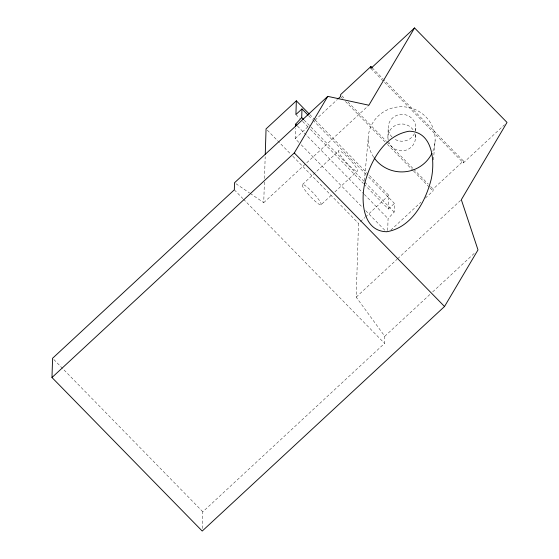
<?xml version="1.0" encoding="UTF-8"?>
<svg xmlns="http://www.w3.org/2000/svg" width="559" height="559" viewBox="0 0 559 559"><rect width="100%" height="100%" fill="white"/><g stroke="black" fill="none" stroke-linecap="round" stroke-linejoin="round"><path stroke-width="0.42" stroke-dasharray="2.79 2.1" d="M202.302 528.541L202.826 511.799L384.557 343.387L384.781 336.287L356.195 297.136L358.508 223.383L359.772 222.216M250.208 193.428L263.736 202.651L264.386 182.01M264.498 178.531L265.183 156.765M298.806 142.335L295.159 138.604L295.48 128.409M387.911 137.067L388.212 127.445M387.694 230.539L388.065 218.646L394.158 212.078L394.423 203.413L367.053 175.435M364.042 184.163L388.372 209.024L388.798 195.315L368.73 174.806M415.533 137.752L415.658 133.741M415.756 130.526L415.833 128.123M425.364 198.103L433.043 190.982L433.106 189.061L463.397 160.992L383.712 79.56M370.883 68.429L463.334 162.914L463.397 160.992M433.442 159.909L435.14 140.155M364.419 180.683L368.185 138.506M295.159 138.604L308.596 126.152M314.997 120.22L337.391 99.467M263.736 202.651L368.877 105.218M302.517 184.428L338.866 150.748M320.887 204.894A13.814 2.264 47.2 0 0 309.33 189.075A13.814 2.264 47.2 0 0 304.886 190.018A13.814 2.264 47.2 0 0 320.887 204.894L332.36 194.259M334.911 191.898L357.229 171.215A13.814 2.264 47.2 0 0 345.679 155.388A13.814 2.264 47.2 0 0 341.235 156.338A13.814 2.264 47.2 0 0 357.229 171.215M360.401 221.63L364.824 217.535M365.453 216.955L388.798 195.315M388.372 209.024L394.423 203.413M390.811 230.119L420.885 202.253M463.334 162.914L504.484 124.783M356.195 297.136L396.974 259.341M397.61 258.754L460.693 200.297M384.781 336.287L430.116 294.279M432.666 291.91L475.443 252.27M235.968 183.722L249.496 192.946M372.154 67.751L383.104 78.938M341.87 95.82L344.302 98.307M347.95 102.031L386.269 141.196M386.877 141.818L413.031 168.545M413.639 169.167L428.243 184.086M430.675 186.573L433.106 189.061M341.2 97.119L342.415 98.363M345.455 101.472L386.821 143.74M387.429 144.362L412.975 170.474M413.583 171.096L429.396 187.251M430.004 187.873L433.043 190.982M309.728 114.511L314.591 119.479M315.199 120.101L368.115 174.184M308.659 115.762L312.313 119.493M312.921 120.115L366.445 174.813M304.131 120.08L364.349 181.619M364.957 182.241L394.158 212.078M295.914 114.539L299.561 118.27M302.601 121.38L308.079 126.97M310.511 129.457L363.427 183.541M297.437 126.034L363.734 193.784M364.342 194.406L388.065 218.646M301.238 144.823L362.672 207.599M365.719 210.708L386.395 231.845M267.272 130.142L290.387 153.767M292.818 156.254L358.508 223.383M234.319 189.85L242.872 198.592M243.479 199.214L384.557 343.387M53.811 359.514L202.826 511.799M373.615 157.1A33.491 32.59 1.8 0 1 398.511 106.881A33.491 32.59 1.8 0 1 432.631 151.775M414.505 133.559A13.814 13.444 1.8 0 1 394.836 139.254M392.027 137.046A13.814 13.444 1.8 0 1 398.763 114.714A13.814 13.444 1.8 0 1 415.281 131.589M415.141 134.258A13.814 13.444 1.8 0 1 405.331 150.392A13.814 13.444 1.8 0 1 388.484 141.231M388.149 139.876A13.814 13.444 1.8 0 1 397.072 124.741A13.814 13.444 1.8 0 1 413.842 130.981"/><path stroke-width="0.84" d="M51.98 377.514L52.588 358.263L234.319 189.85L234.542 182.751L327.756 96.365L368.877 105.218L414.561 27.95L507.02 122.435L461.329 199.703L478.001 249.901L444.531 306.5L202.218 531.05L51.98 377.514L294.293 152.963L327.756 96.365M265.259 154.151L266.056 128.898L296.347 100.83L309.12 113.889M295.529 126.711L295.613 124.168L301.699 117.593L301.972 108.928L308.051 115.14M296.347 100.83L295.914 114.539L301.972 108.928M372.154 67.751L370.938 66.507L370.883 68.429L414.561 27.95M370.938 66.507L340.648 94.576L340.592 96.497L338.034 98.873M301.699 117.593L303.523 119.458M295.613 124.168L296.829 125.412M294.293 152.963L444.531 306.5M431.918 153.341A33.491 32.59 1.8 0 1 374.111 157.813M364.796 183.226C360.667 200.891 362.714 231.335 386.765 231.747C411.501 227.548 425.343 202.023 431.087 179.732C435.216 162.068 433.176 131.631 409.125 131.211C384.382 135.418 370.547 160.943 364.796 183.226"/></g></svg>
